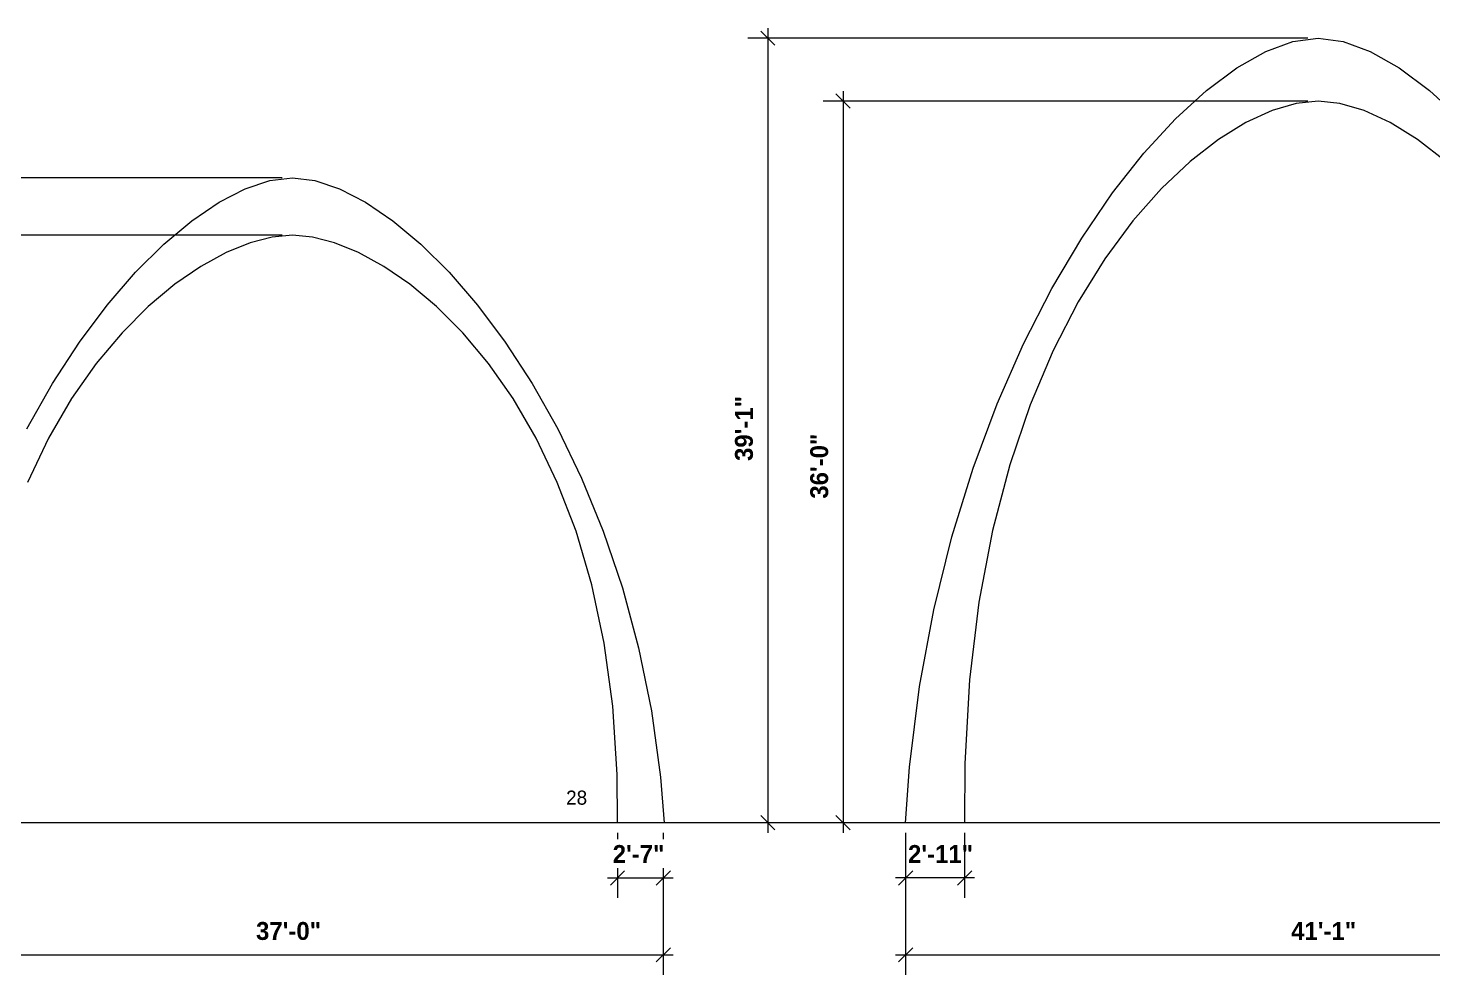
# Model space of a CAD drawing. Header units: inches. Extents: x -101.2 to -65.2, y -5883.2 to -5859.2.
# Drawn here: x -83.15 to -74.4, y -5872.86 to -5866.96 of the extents above; entities that cross this region are included whole.
import ezdxf

# ---------------------------------------------------------------- set-up
doc = ezdxf.new("R2010")
doc.units = ezdxf.units.IN
doc.header["$LTSCALE"] = 0.2
doc.header["$MEASUREMENT"] = 0
doc.header["$PDMODE"] = 1
doc.header["$PDSIZE"] = -2
doc.layers.get('0').update_dxf_attribs({"lineweight": 0})
for name, color, linetype, lineweight in [('ARCHES', 7, 'Continuous', 0), ('Dimension', 7, 'Continuous', 0), ('None', 7, 'Continuous', 0)]:
    doc.layers.add(name, color=color, linetype=linetype, lineweight=lineweight)
doc.styles.add('CityBlueprint', font='cityb___.ttf')
doc.styles.add('Tw Cen MT', font='')
doc.styles.get('Tw Cen MT').set_extended_font_data('Tw Cen MT')
doc.dimstyles.new('Arch', dxfattribs={"dimtxt": 0.111581, "dimasz": 0.088379, "dimexe": 0.125, "dimexo": 0.0625, "dimgap": 0.0625, "dimtad": 1, "dimdec": 3, "dimzin": 15, "dimdsep": 46, "dimlunit": 4, "dimtxsty": 'CityBlueprint', "dimblk": 'VW_SLASH', "dimcen": 0, "dimdle": 0.0625, "dimazin": 0, "dimtfac": 1, "dimtdec": 3, "dimtix": 1, "dimtmove": 0, "dimatfit": 0, "dimldrblk": 'VW_FILLEDARROW', "dimfxl": 1, "dimfrac": 2, "dimtolj": 1, "dimtzin": 15, "dimarcsym": 0})

# ---------------------------------------------------------------- blocks, each defined once
blk = doc.blocks.new('*D71')
at = {"layer": 'Defpoints', "color": 0, "lineweight": 0, "transparency": 16777216}
for p in [(-1059.56, 1141.7), (-776.85, 1141.7), (-998.63, 756.04)]:
    blk.add_point(p, dxfattribs=at)
at = {"layer": 'Dimension', "color": 7, "linetype": 'Continuous', "lineweight": -2, "transparency": 16777216}
for p, q in [((-1055.31, 1137.46), (-1063.8, 1145.94)), ((-1063.8, 760.28), (-1055.31, 751.79))]:
    blk.add_line(p, q, dxfattribs=at)
at = {"layer": 'Dimension', "color": 0, "linetype": 'Continuous', "lineweight": -2, "transparency": 16777216}
for p, q in [((-1059.56, 1147.7), (-1059.56, 1141.7)), ((-782.85, 1141.7), (-1071.56, 1141.7)), ((-1059.56, 1141.7), (-1059.56, 756.04)), ((-1004.63, 756.04), (-1071.56, 756.04)), ((-1059.56, 756.04), (-1059.56, 750.04))]:
    blk.add_line(p, q, dxfattribs=at)
at = {"color": 0, "linetype": 'Continuous', "lineweight": -2, "transparency": 16777216}
blk.add_wipeout([(-1065.56, 928.27), (-1065.56, 969.47), (-1082.62, 969.47), (-1082.62, 928.27)], dxfattribs=at).dxf.layer = 'Dimension'
at = {"layer": 'Dimension', "color": 0, "transparency": 16777216, "insert": (-1079.2, 928.27), "char_height": 10.712, "attachment_point": 1, "rotation": 90, "line_spacing_factor": 0.959794, "style": 'CityBlueprint'}
blk.add_mtext('32\'-2"', dxfattribs=at)
blk = doc.blocks.new('VW_FILLEDARROW')
at = {"color": 0, "lineweight": -2}
blk.add_solid([(0, 0), (0, 0), (0, 0)], dxfattribs=at)
blk = doc.blocks.new('VW_SLASH')
at = {"color": 0, "linetype": 'ByBlock', "lineweight": -2}
blk.add_line((0, 0), (-1, 0), dxfattribs=at)
at = {"color": 7, "linetype": 'ByBlock', "lineweight": -2}
blk.add_line((0, 0), (0, 0), dxfattribs=at)
blk = doc.blocks.new('*D72')
at = {"layer": 'Defpoints', "color": 0, "lineweight": 0, "transparency": 16777216}
for p in [(-1022.77, 1107.39), (-776.85, 1107.39), (-999.1, 756.04)]:
    blk.add_point(p, dxfattribs=at)
at = {"layer": 'Dimension', "color": 7, "linetype": 'Continuous', "lineweight": -2, "transparency": 16777216}
for p, q in [((-1018.53, 1103.14), (-1027.01, 1111.63)), ((-1027.01, 760.28), (-1018.53, 751.79))]:
    blk.add_line(p, q, dxfattribs=at)
at = {"layer": 'Dimension', "color": 0, "linetype": 'Continuous', "lineweight": -2, "transparency": 16777216}
for p, q in [((-1022.77, 1113.39), (-1022.77, 1107.39)), ((-782.85, 1107.39), (-1034.77, 1107.39)), ((-1022.77, 1107.39), (-1022.77, 756.04)), ((-1005.1, 756.04), (-1034.77, 756.04)), ((-1022.77, 756.04), (-1022.77, 750.04))]:
    blk.add_line(p, q, dxfattribs=at)
at = {"color": 0, "linetype": 'Continuous', "lineweight": -2, "transparency": 16777216}
blk.add_wipeout([(-1028.77, 911.18), (-1028.77, 952.24), (-1045.83, 952.24), (-1045.83, 911.18)], dxfattribs=at).dxf.layer = 'Dimension'
at = {"layer": 'Dimension', "color": 0, "transparency": 16777216, "insert": (-1042.41, 911.18), "char_height": 10.712, "attachment_point": 1, "rotation": 90, "line_spacing_factor": 0.959794, "style": 'CityBlueprint'}
blk.add_mtext('29\'-3"', dxfattribs=at)
blk = doc.blocks.new('*D73')
at = {"layer": 'Defpoints', "color": 0, "lineweight": 0, "transparency": 16777216}
for p in [(-999.1, 756.04), (-555.07, 756.04), (-999.1, 677.04)]:
    blk.add_point(p, dxfattribs=at)
at = {"layer": 'Dimension', "color": 0, "linetype": 'Continuous', "lineweight": -2, "transparency": 16777216}
for p, q in [((-999.1, 750.04), (-999.1, 665.04)), ((-555.07, 750.04), (-555.07, 665.04)), ((-1005.1, 677.04), (-999.1, 677.04)), ((-999.1, 677.04), (-555.07, 677.04)), ((-555.07, 677.04), (-549.07, 677.04))]:
    blk.add_line(p, q, dxfattribs=at)
at = {"layer": 'Dimension', "color": 7, "linetype": 'Continuous', "lineweight": -2, "transparency": 16777216}
for p, q in [((-994.86, 681.28), (-1003.35, 672.79)), ((-559.31, 672.79), (-550.83, 681.28))]:
    blk.add_line(p, q, dxfattribs=at)
at = {"color": 0, "linetype": 'Continuous', "lineweight": -2, "transparency": 16777216}
blk.add_wipeout([(-798.55, 683.04), (-755.62, 683.04), (-755.62, 700.1), (-798.55, 700.1)], dxfattribs=at).dxf.layer = 'Dimension'
at = {"layer": 'Dimension', "color": 0, "transparency": 16777216, "insert": (-798.55, 696.68), "char_height": 10.712, "attachment_point": 1, "line_spacing_factor": 0.959794, "style": 'CityBlueprint'}
blk.add_mtext('37\'-0"', dxfattribs=at)
blk = doc.blocks.new('*D75')
at = {"layer": 'Defpoints', "color": 0, "lineweight": 0, "transparency": 16777216}
for p in [(-582.44, 756.04), (-555.07, 756.04), (-582.44, 723.04)]:
    blk.add_point(p, dxfattribs=at)
at = {"layer": 'Dimension', "color": 0, "linetype": 'Continuous', "lineweight": -2, "transparency": 16777216}
for p, q in [((-582.44, 750.04), (-582.44, 711.04)), ((-555.07, 750.04), (-555.07, 711.04)), ((-588.44, 723.04), (-582.44, 723.04)), ((-582.44, 723.04), (-555.07, 723.04)), ((-555.07, 723.04), (-549.07, 723.04))]:
    blk.add_line(p, q, dxfattribs=at)
at = {"layer": 'Dimension', "color": 7, "linetype": 'Continuous', "lineweight": -2, "transparency": 16777216}
for p, q in [((-578.2, 727.28), (-586.68, 718.79)), ((-559.31, 718.79), (-550.83, 727.28))]:
    blk.add_line(p, q, dxfattribs=at)
at = {"color": 0, "linetype": 'Continuous', "lineweight": -2, "transparency": 16777216}
blk.add_wipeout([(-585.29, 729.04), (-552.22, 729.04), (-552.22, 746.1), (-585.29, 746.1)], dxfattribs=at).dxf.layer = 'Dimension'
at = {"layer": 'Dimension', "color": 0, "transparency": 16777216, "insert": (-585.29, 742.68), "char_height": 10.712, "attachment_point": 1, "line_spacing_factor": 0.959794, "style": 'CityBlueprint'}
blk.add_mtext('2\'-7"', dxfattribs=at)
blk = doc.blocks.new('*D76')
at = {"layer": 'Defpoints', "color": 0, "lineweight": 0, "transparency": 16777216}
for p in [(-410.17, 756.04), (-374.9, 756.04), (-374.9, 723.04)]:
    blk.add_point(p, dxfattribs=at)
at = {"layer": 'Dimension', "color": 0, "linetype": 'Continuous', "lineweight": -2, "transparency": 16777216}
for p, q in [((-410.17, 750.04), (-410.17, 711.04)), ((-374.9, 750.04), (-374.9, 711.04)), ((-410.17, 723.04), (-416.17, 723.04)), ((-374.9, 723.04), (-410.17, 723.04)), ((-368.9, 723.04), (-374.9, 723.04))]:
    blk.add_line(p, q, dxfattribs=at)
at = {"layer": 'Dimension', "color": 7, "linetype": 'Continuous', "lineweight": -2, "transparency": 16777216}
for p, q in [((-405.92, 727.28), (-414.41, 718.79)), ((-379.15, 718.79), (-370.66, 727.28))]:
    blk.add_line(p, q, dxfattribs=at)
at = {"color": 0, "linetype": 'Continuous', "lineweight": -2, "transparency": 16777216}
blk.add_wipeout([(-408.73, 729.04), (-376.33, 729.04), (-376.33, 746.1), (-408.73, 746.1)], dxfattribs=at).dxf.layer = 'Dimension'
at = {"layer": 'Dimension', "color": 0, "transparency": 16777216, "insert": (-408.73, 742.68), "char_height": 10.712, "attachment_point": 1, "line_spacing_factor": 0.959794, "style": 'CityBlueprint'}
blk.add_mtext('2\'-11"', dxfattribs=at)
blk = doc.blocks.new('*D77')
at = {"layer": 'Defpoints', "color": 0, "lineweight": 0, "transparency": 16777216}
for p in [(-410.17, 756.04), (82.97, 756.04), (-410.17, 677.04)]:
    blk.add_point(p, dxfattribs=at)
at = {"layer": 'Dimension', "color": 0, "linetype": 'Continuous', "lineweight": -2, "transparency": 16777216}
for p, q in [((-410.17, 750.04), (-410.17, 665.04)), ((82.97, 750.04), (82.97, 665.04)), ((-416.17, 677.04), (-410.17, 677.04)), ((-410.17, 677.04), (82.97, 677.04)), ((82.97, 677.04), (88.97, 677.04))]:
    blk.add_line(p, q, dxfattribs=at)
at = {"layer": 'Dimension', "color": 7, "linetype": 'Continuous', "lineweight": -2, "transparency": 16777216}
for p, q in [((-405.92, 681.28), (-414.41, 672.79)), ((78.73, 672.79), (87.21, 681.28))]:
    blk.add_line(p, q, dxfattribs=at)
at = {"color": 0, "linetype": 'Continuous', "lineweight": -2, "transparency": 16777216}
blk.add_wipeout([(-179.66, 683.04), (-147.53, 683.04), (-147.53, 700.1), (-179.66, 700.1)], dxfattribs=at).dxf.layer = 'Dimension'
at = {"layer": 'Dimension', "color": 0, "transparency": 16777216, "insert": (-179.66, 696.68), "char_height": 10.712, "attachment_point": 1, "line_spacing_factor": 0.959794, "style": 'CityBlueprint'}
blk.add_mtext('41\'-1"', dxfattribs=at)
blk = doc.blocks.new('*D79')
at = {"layer": 'Defpoints', "color": 0, "lineweight": 0, "transparency": 16777216}
for p in [(-492.56, 1225.2), (-163.6, 1225.2), (-409.56, 756.04)]:
    blk.add_point(p, dxfattribs=at)
at = {"layer": 'Dimension', "color": 7, "linetype": 'Continuous', "lineweight": -2, "transparency": 16777216}
for p, q in [((-488.31, 1220.96), (-496.8, 1229.44)), ((-496.8, 760.28), (-488.31, 751.79))]:
    blk.add_line(p, q, dxfattribs=at)
at = {"layer": 'Dimension', "color": 0, "linetype": 'Continuous', "lineweight": -2, "transparency": 16777216}
for p, q in [((-492.56, 1231.2), (-492.56, 1225.2)), ((-169.6, 1225.2), (-504.56, 1225.2)), ((-492.56, 1225.2), (-492.56, 756.04)), ((-415.56, 756.04), (-504.56, 756.04)), ((-492.56, 756.04), (-492.56, 750.04))]:
    blk.add_line(p, q, dxfattribs=at)
at = {"color": 0, "linetype": 'Continuous', "lineweight": -2, "transparency": 16777216}
blk.add_wipeout([(-498.56, 972.35), (-498.56, 1008.88), (-515.62, 1008.88), (-515.62, 972.35)], dxfattribs=at).dxf.layer = 'Dimension'
at = {"layer": 'Dimension', "color": 0, "transparency": 16777216, "insert": (-512.2, 972.35), "char_height": 10.712, "attachment_point": 1, "rotation": 90, "line_spacing_factor": 0.959794, "style": 'CityBlueprint'}
blk.add_mtext('39\'-1"', dxfattribs=at)
blk = doc.blocks.new('*D80')
at = {"layer": 'Defpoints', "color": 0, "lineweight": 0, "transparency": 16777216}
for p in [(-447.56, 1187.55), (-163.6, 1187.55), (-406.53, 756.04)]:
    blk.add_point(p, dxfattribs=at)
at = {"layer": 'Dimension', "color": 0, "linetype": 'Continuous', "lineweight": -2, "transparency": 16777216}
for p, q in [((-447.56, 1193.55), (-447.56, 1187.55)), ((-169.6, 1187.55), (-459.56, 1187.55)), ((-447.56, 1187.55), (-447.56, 756.04)), ((-412.53, 756.04), (-459.56, 756.04)), ((-447.56, 756.04), (-447.56, 750.04))]:
    blk.add_line(p, q, dxfattribs=at)
at = {"layer": 'Dimension', "color": 7, "linetype": 'Continuous', "lineweight": -2, "transparency": 16777216}
for p, q in [((-443.31, 1183.3), (-451.8, 1191.79)), ((-451.8, 760.28), (-443.31, 751.79))]:
    blk.add_line(p, q, dxfattribs=at)
at = {"color": 0, "linetype": 'Continuous', "lineweight": -2, "transparency": 16777216}
blk.add_wipeout([(-453.56, 949.79), (-453.56, 993.79), (-470.62, 993.79), (-470.62, 949.79)], dxfattribs=at).dxf.layer = 'Dimension'
at = {"layer": 'Dimension', "color": 0, "transparency": 16777216, "insert": (-467.2, 949.79), "char_height": 10.712, "attachment_point": 1, "rotation": 90, "line_spacing_factor": 0.959794, "style": 'CityBlueprint'}
blk.add_mtext('36\'-0"', dxfattribs=at)
blk = doc.blocks.new('Group-3')
at = {"color": 3, "linetype": 'Continuous', "lineweight": 0}
blk.add_line((352.4445, 756.0354), (-2515.5555, 756.0354), dxfattribs=at)
at = {"layer": 'ARCHES', "color": 250, "lineweight": 0}
for points in [[(-87.1555, 1151.4343), (-104.095, 1164.5838), (-120.5108, 1174.7136), (-136.1014, 1181.8798), (-150.5652, 1186.1384), (-163.6006, 1187.5454), (-176.6361, 1186.1384), (-191.0999, 1181.8798), (-206.6905, 1174.7136), (-223.1062, 1164.5838), (-240.0457, 1151.4343), (-257.2072, 1135.2091), (-274.2893, 1115.8521), (-290.9904, 1093.3072), (-307.0089, 1067.5185), (-322.0433, 1038.4298), (-335.7921, 1005.9852), (-347.9537, 970.1285), (-358.2264, 930.8037), (-366.3089, 887.9547), (-371.8995, 841.5256), (-374.6966, 791.4602), (-374.9024, 756.0354), (-375.5031, 756.0354), (-376.745, 756.0354), (-378.5367, 756.0354), (-380.7864, 756.0354), (-383.4026, 756.0354), (-386.2937, 756.0354), (-389.368, 756.0354), (-392.5339, 756.0354), (-395.6999, 756.0354), (-398.7742, 756.0354), (-401.6653, 756.0354), (-404.2815, 756.0354), (-406.5312, 756.0354), (-408.3229, 756.0354), (-409.5648, 756.0354), (-410.1654, 756.0354), (-407.7646, 789.2783), (-401.7982, 837.3991), (-393.3127, 883.3172), (-382.5823, 926.9082), (-369.8813, 968.0475), (-355.484, 1006.6108), (-339.6646, 1042.4736), (-322.6975, 1075.5115), (-304.857, 1105.6), (-286.4172, 1132.6147), (-267.6525, 1156.4312), (-248.8372, 1176.925), (-230.2455, 1193.9717), (-212.1517, 1207.4469), (-194.8302, 1217.2261), (-178.555, 1223.1849), (-163.6006, 1225.1988), (-148.6457, 1223.1849), (-132.37, 1217.2261), (-115.048, 1207.4469), (-96.9538, 1193.9717), (-78.3617, 1176.925)], [(-935.5494, 991.496), (-920.2557, 1018.6538), (-904.1747, 1043.3871), (-887.5536, 1065.5936), (-870.6396, 1085.1711), (-853.6799, 1102.0173), (-836.9217, 1116.0299), (-820.6124, 1127.1066), (-804.999, 1135.1452), (-790.3287, 1140.0433), (-776.8489, 1141.6988), (-763.3691, 1140.0433), (-748.6989, 1135.1452), (-733.0855, 1127.1066), (-716.7761, 1116.0299), (-700.018, 1102.0173), (-683.0583, 1085.1711), (-666.1443, 1065.5936), (-649.5231, 1043.3871), (-633.4421, 1018.6538), (-618.1484, 991.496), (-603.8893, 962.0159), (-590.9119, 930.316), (-579.4635, 896.4983), (-569.7912, 860.6653), (-562.1424, 822.9192), (-556.7642, 783.3623), (-554.5953, 756.0354), (-555.0695, 756.0354), (-556.0502, 756.0354), (-557.4649, 756.0354), (-559.2413, 756.0354), (-561.3071, 756.0354), (-563.5899, 756.0354), (-566.0174, 756.0354), (-568.5172, 756.0354), (-571.0171, 756.0354), (-573.4446, 756.0354), (-575.7274, 756.0354), (-577.7932, 756.0354), (-579.5696, 756.0354), (-580.9843, 756.0354), (-581.9649, 756.0354), (-582.4392, 756.0354), (-582.6232, 784.8793), (-585.197, 825.6439), (-590.341, 863.4479), (-597.7777, 898.3369), (-607.2296, 930.3564), (-618.4193, 959.5521), (-631.0693, 985.9696), (-644.9022, 1009.6547), (-659.6406, 1030.6528), (-675.0069, 1049.0097), (-690.7238, 1064.7709), (-706.5138, 1077.9821), (-722.0993, 1088.689), (-737.2031, 1096.9371), (-751.5476, 1102.7721), (-764.8554, 1106.2397), (-776.8489, 1107.3854), (-788.843, 1106.2397), (-802.1512, 1102.7721), (-816.496, 1096.9371), (-831.5999, 1088.689), (-847.1856, 1077.9821), (-862.9755, 1064.7709), (-878.6923, 1049.0097), (-894.0585, 1030.6528), (-908.7968, 1009.6547), (-922.6295, 985.9696), (-935.2793, 959.5521)]]:
    blk.add_lwpolyline(points, dxfattribs=at)
at = {"layer": 'None', "color": 250, "insert": (-613.1388, 775.253), "char_height": 8.4375, "attachment_point": 1, "line_spacing_factor": 1.094749, "style": 'Tw Cen MT'}
blk.add_mtext('28', dxfattribs=at)
at = {"layer": 'Dimension', "color": 250, "linetype": 'Continuous', "lineweight": 0}
dim = blk.add_linear_dim(base=(-1059.5555, 1141.6988), p1=(-998.6283, 756.0354), p2=(-776.8489, 1141.6988), angle=90, text='32\'-2"', dimstyle='Arch', override={"dimtxt": 10.711806, "dimgap": 6, "dimpost": '<>', "dimtxsty": 'CityBlueprint', "dimtmove": 2}, dxfattribs=at)
dim.commit()
dim.dimension.update_dxf_attribs({"geometry": '*D71', "text_midpoint": (-1059.5555, 948.8671)})
dim = blk.add_linear_dim(base=(-374.9024, 723.0354), p1=(-410.1654, 756.0354), p2=(-374.9024, 756.0354), text='2\'-11"', dimstyle='Arch', override={"dimtxt": 10.711806, "dimgap": 6, "dimpost": '<>', "dimtxsty": 'CityBlueprint', "dimtmove": 2}, dxfattribs=at)
dim.commit()
dim.dimension.update_dxf_attribs({"geometry": '*D76', "text_midpoint": (-392.5339, 723.0354)})
dim = blk.add_linear_dim(base=(-1022.7683, 1107.3854), p1=(-999.1026, 756.0354), p2=(-776.8489, 1107.3854), angle=90, text='29\'-3"', dimstyle='Arch', override={"dimtxt": 10.711806, "dimgap": 6, "dimpost": '<>', "dimtxsty": 'CityBlueprint', "dimtmove": 2}, dxfattribs=at)
dim.commit()
dim.dimension.update_dxf_attribs({"geometry": '*D72', "text_midpoint": (-1022.7683, 931.7104)})
dim = blk.add_linear_dim(base=(-410.1654, 677.0354), p1=(82.9709, 756.0354), p2=(-410.1654, 756.0354), text='41\'-1"', dimstyle='Arch', override={"dimtxt": 10.711806, "dimgap": 6, "dimpost": '<>', "dimtxsty": 'CityBlueprint', "dimtmove": 2}, dxfattribs=at)
dim.commit()
dim.dimension.update_dxf_attribs({"geometry": '*D77', "text_midpoint": (-163.5973, 677.0354)})
dim = blk.add_linear_dim(base=(-492.5555, 1225.1988), p1=(-409.5648, 756.0354), p2=(-163.6006, 1225.1988), angle=90, text='39\'-1"', dimstyle='Arch', override={"dimtxt": 10.711806, "dimgap": 6, "dimpost": '<>', "dimtxsty": 'CityBlueprint', "dimtmove": 2}, dxfattribs=at)
dim.commit()
dim.dimension.update_dxf_attribs({"geometry": '*D79', "text_midpoint": (-492.5555, 990.6171)})
dim = blk.add_linear_dim(base=(-999.1026, 677.0354), p1=(-555.0695, 756.0354), p2=(-999.1026, 756.0354), dimstyle='Arch', override={"dimtxt": 10.711806, "dimgap": 6, "dimpost": '<>', "dimtxsty": 'CityBlueprint', "dimtmove": 2}, dxfattribs=at)
dim.commit()
dim.dimension.update_dxf_attribs({"geometry": '*D73', "text_midpoint": (-777.086, 677.0354)})
dim = blk.add_linear_dim(base=(-447.5555, 1187.5454), p1=(-406.5312, 756.0354), p2=(-163.6006, 1187.5454), angle=90, text='36\'-0"', dimstyle='Arch', override={"dimtxt": 10.711806, "dimgap": 6, "dimpost": '<>', "dimtxsty": 'CityBlueprint', "dimtmove": 2}, dxfattribs=at)
dim.commit()
dim.dimension.update_dxf_attribs({"geometry": '*D80', "text_midpoint": (-447.5555, 971.7904)})
dim = blk.add_linear_dim(base=(-582.4392, 723.0354), p1=(-555.0695, 756.0354), p2=(-582.4392, 756.0354), text='2\'-7"', dimstyle='Arch', override={"dimtxt": 10.711806, "dimgap": 6, "dimpost": '<>', "dimtxsty": 'CityBlueprint', "dimtmove": 2}, dxfattribs=at)
dim.commit()
dim.dimension.update_dxf_attribs({"geometry": '*D75', "text_midpoint": (-568.7544, 723.0354)})

msp = doc.modelspace()

# ---------------------------------------------------------------- block references
at = {"layer": 'None', "color": 250, "xscale": 0.01041666666666667, "yscale": 0.01041666666666667, "zscale": 0.01041666666666667}
msp.add_blockref('Group-3', (-73.415493, -5879.782977), dxfattribs=at)

doc.saveas('drawing.dxf')
